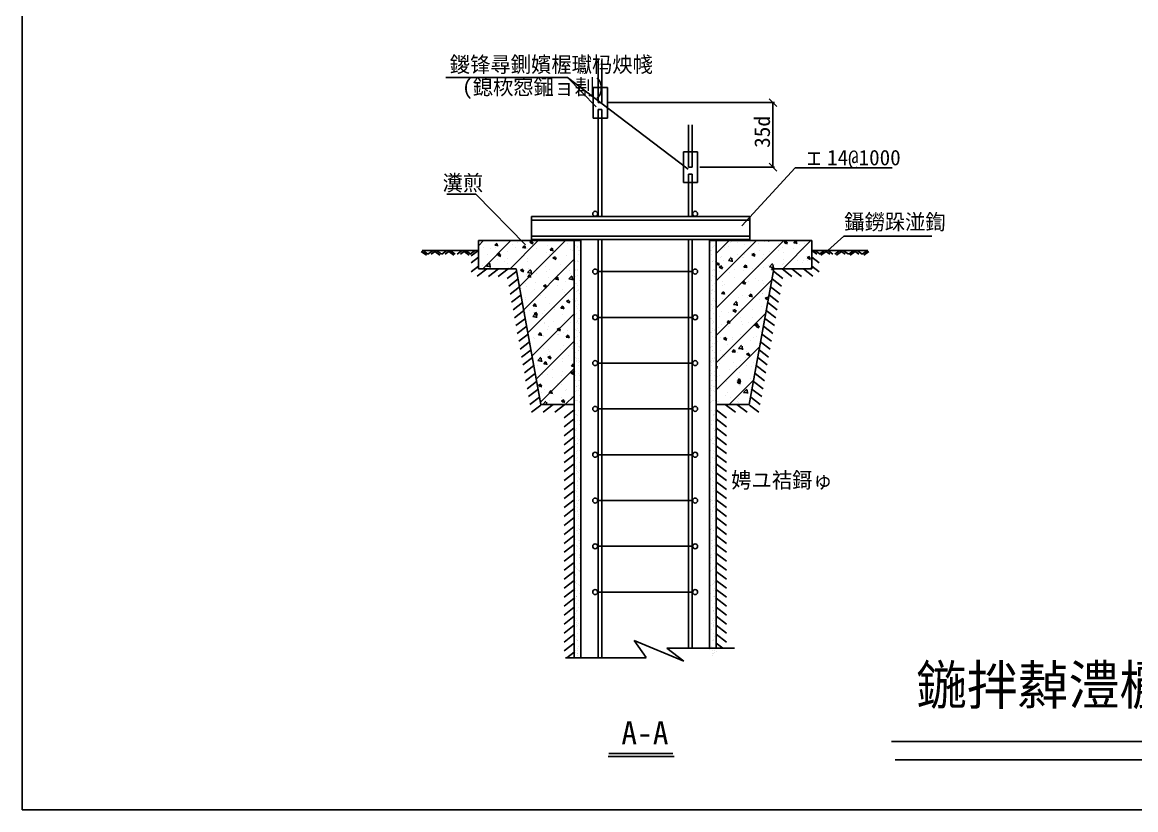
# Model space of a CAD drawing. Header units: metres. Extents: x 0 to 285, y 0 to 202.
# Drawn here: x 0 to 142.6, y 0 to 100.8 of the extents above; entities that cross this region are included whole.
import ezdxf

# ---------------------------------------------------------------- set-up
doc = ezdxf.new("R2010")
doc.units = ezdxf.units.M
for name, color, linetype in [(' ', 7, 'Continuous'), ('38536', 7, 'Continuous'), ('387', 7, 'Continuous')]:
    doc.layers.add(name, color=color, linetype=linetype)

msp = doc.modelspace()

# ---------------------------------------------------------------- linework, layer by layer
at = {"layer": ' '}
for p, q in [((73.72, 90.52), (73.72, 95.94)), ((74.22, 90.52), (74.22, 95.94)), ((73.08, 92.47), (74.91, 92.47)), ((73.08, 88.53), (73.08, 92.47)), ((74.91, 92.47), (74.91, 88.53)), ((73.72, 90.52), (74.22, 90.52)), ((74.91, 88.53), (73.08, 88.53)), ((73.72, 89.62), (74.22, 89.62)), ((73.72, 89.62), (73.72, 75.93)), ((74.22, 89.62), (74.22, 75.93)), ((74.22, 89.62), (74.22, 89.62)), ((85.28, 82.25), (85.28, 87.67)), ((85.77, 82.25), (85.77, 87.67)), ((84.64, 84.21), (86.47, 84.21)), ((84.64, 80.27), (84.64, 84.21)), ((86.47, 84.21), (86.47, 80.27)), ((85.28, 82.25), (85.77, 82.25)), ((85.28, 81.36), (85.28, 75.93)), ((85.28, 81.36), (85.77, 81.36)), ((85.77, 81.36), (85.77, 75.93)), ((86.47, 80.27), (84.64, 80.27)), ((65.18, 75.93), (93.14, 75.93)), ((65.18, 75.47), (65.18, 75.93)), ((93.14, 75.93), (93.14, 75.47)), ((65.18, 75.47), (65.18, 73.44)), ((93.14, 75.47), (65.18, 75.47)), ((93.14, 75.47), (93.14, 73.44)), ((58.41, 72.85), (70.66, 72.85)), ((58.41, 69.24), (58.41, 72.85)), ((65.18, 73.44), (93.14, 73.44)), ((65.18, 72.98), (65.18, 73.44)), ((93.14, 72.98), (65.18, 72.98)), ((70.66, 72.85), (70.66, 19.44)), ((70.66, 72.85), (71.53, 72.85)), ((70.81, 72.83), (70.81, 72.83)), ((71.53, 72.85), (71.53, 19.44)), ((73.72, 72.98), (73.72, 19.44)), ((74.22, 72.98), (74.22, 19.44)), ((85.28, 72.98), (85.28, 20.67)), ((85.77, 72.98), (85.77, 20.67)), ((87.98, 72.85), (87.98, 20.67)), ((88.85, 72.85), (87.98, 72.85)), ((88.7, 72.83), (88.7, 72.83)), ((101.07, 72.85), (88.85, 72.85)), ((88.85, 72.85), (88.85, 51.87)), ((93.14, 73.44), (93.14, 72.98)), ((101.07, 69.24), (101.07, 72.85)), ((101.07, 72.85), (101.07, 72.85)), ((51.09, 71.46), (51.75, 70.99)), ((51.21, 71.59), (58.41, 71.59)), ((51.28, 71.59), (51.94, 71.13)), ((52.6, 71.59), (51.94, 71.13)), ((53.02, 71.59), (52.37, 71.13)), ((52.83, 71.46), (53.48, 70.99)), ((53.02, 71.59), (53.67, 71.13)), ((54.37, 71.59), (53.71, 71.13)), ((54.79, 71.59), (54.14, 71.13)), ((54.6, 71.46), (55.25, 70.99)), ((54.79, 71.59), (55.44, 71.13)), ((56.33, 71.59), (55.68, 71.13)), ((56.76, 71.59), (56.1, 71.13)), ((56.57, 71.46), (57.22, 70.99)), ((56.76, 71.59), (57.41, 71.13)), ((57.99, 71.59), (57.34, 71.13)), ((58.41, 71.59), (57.47, 70.92)), ((70.73, 72.06), (70.73, 72.06)), ((70.84, 72.25), (70.84, 72.25)), ((71.05, 72.11), (71.05, 72.11)), ((71.08, 72.01), (71.08, 72.01)), ((71.26, 71.61), (71.26, 71.61)), ((71.37, 72.55), (71.37, 72.55)), ((71.4, 71.6), (71.4, 71.6)), ((71.52, 71.65), (71.52, 71.65)), ((87.99, 71.65), (87.99, 71.65)), ((88.11, 71.6), (88.11, 71.6)), ((88.14, 72.55), (88.14, 72.55)), ((88.24, 71.61), (88.24, 71.61)), ((88.42, 72.01), (88.42, 72.01)), ((88.45, 72.11), (88.45, 72.11)), ((88.66, 72.25), (88.66, 72.25)), ((88.78, 72.06), (88.78, 72.06)), ((88.85, 71.59), (88.85, 20.67)), ((101.07, 71.59), (101.72, 71.13)), ((108.28, 71.59), (101.07, 71.59)), ((101.49, 71.59), (102.15, 71.13)), ((102.73, 71.59), (102.07, 71.13)), ((102.92, 71.46), (102.26, 70.99)), ((102.73, 71.59), (103.38, 71.13)), ((103.15, 71.59), (103.8, 71.13)), ((104.69, 71.59), (104.04, 71.13)), ((104.88, 71.46), (104.23, 70.99)), ((104.69, 71.59), (105.34, 71.13)), ((105.12, 71.59), (105.77, 71.13)), ((106.46, 71.59), (105.81, 71.13)), ((106.65, 71.46), (106, 70.99)), ((106.46, 71.59), (107.12, 71.13)), ((106.89, 71.59), (107.54, 71.13)), ((108.2, 71.59), (107.55, 71.13)), ((108.39, 71.46), (107.74, 70.99)), ((58.41, 70.72), (57.47, 69.99)), ((70.66, 70.4), (70.66, 70.4)), ((70.76, 71.11), (70.76, 71.11)), ((70.79, 70.16), (70.79, 70.16)), ((71.05, 70.3), (71.05, 70.3)), ((71.1, 70.2), (71.1, 70.2)), ((71.19, 70.12), (71.19, 70.12)), ((71.24, 71.01), (71.24, 71.01)), ((71.43, 70.64), (71.43, 70.64)), ((71.45, 70.88), (71.45, 70.88)), ((88.06, 70.88), (88.06, 70.88)), ((88.08, 70.64), (88.08, 70.64)), ((88.26, 71.01), (88.26, 71.01)), ((88.31, 70.12), (88.31, 70.12)), ((88.41, 70.2), (88.41, 70.2)), ((88.46, 70.3), (88.46, 70.3)), ((88.71, 70.16), (88.71, 70.16)), ((88.74, 71.11), (88.74, 71.11)), ((88.84, 70.4), (88.84, 70.4)), ((101.07, 70.72), (102.01, 69.99)), ((58.41, 69.57), (57.47, 68.85)), ((59.47, 69.23), (58.26, 68.3)), ((63.25, 69.24), (58.41, 69.24)), ((60.97, 69.24), (59.7, 68.27)), ((62.2, 69.24), (60.93, 68.27)), ((63.31, 68.95), (62.1, 68.01)), ((66.41, 51.87), (63.25, 69.24)), ((70.72, 68.75), (70.72, 68.75)), ((70.82, 69.2), (70.82, 69.2)), ((70.84, 69), (70.84, 69)), ((71.06, 69.16), (71.06, 69.16)), ((71.1, 69.03), (71.1, 69.03)), ((71.46, 69.69), (71.46, 69.69)), ((71.49, 68.74), (71.49, 68.74)), ((71.5, 69.08), (71.5, 69.08)), ((85.77, 68.89), (73.72, 68.89)), ((88, 69.08), (88, 69.08)), ((88.01, 68.74), (88.01, 68.74)), ((88.05, 69.69), (88.05, 69.69)), ((88.4, 69.03), (88.4, 69.03)), ((88.44, 69.16), (88.44, 69.16)), ((88.66, 69), (88.66, 69)), ((88.68, 69.2), (88.68, 69.2)), ((88.79, 68.75), (88.79, 68.75)), ((93.07, 51.87), (96.23, 69.24)), ((96.18, 68.95), (97.39, 68.01)), ((96.23, 69.24), (101.07, 69.24)), ((97.29, 69.24), (98.55, 68.27)), ((98.51, 69.24), (99.78, 68.27)), ((100.01, 69.23), (101.22, 68.3)), ((101.07, 69.57), (102.01, 68.85)), ((63.49, 67.94), (62.28, 67.01)), ((70.71, 68.4), (70.71, 68.4)), ((70.86, 68.25), (70.86, 68.25)), ((70.89, 67.3), (70.89, 67.3)), ((70.9, 67.3), (70.9, 67.3)), ((71.11, 67.16), (71.11, 67.16)), ((71.15, 68.36), (71.15, 68.36)), ((71.3, 67.78), (71.3, 67.78)), ((71.46, 67.92), (71.46, 67.92)), ((71.52, 67.79), (71.52, 67.79)), ((87.98, 67.79), (87.98, 67.79)), ((88.05, 67.92), (88.05, 67.92)), ((88.21, 67.78), (88.21, 67.78)), ((88.36, 68.36), (88.36, 68.36)), ((88.4, 67.16), (88.4, 67.16)), ((88.61, 67.3), (88.61, 67.3)), ((88.62, 67.3), (88.62, 67.3)), ((88.65, 68.25), (88.65, 68.25)), ((88.8, 68.4), (88.8, 68.4)), ((96, 67.94), (97.2, 67.01)), ((63.67, 66.93), (62.46, 66)), ((63.86, 65.92), (62.65, 64.99)), ((70.68, 67), (70.68, 67)), ((70.68, 66.42), (70.68, 66.42)), ((70.92, 66.35), (70.92, 66.35)), ((71.08, 66.47), (71.08, 66.47)), ((71.17, 66.55), (71.17, 66.55)), ((71.26, 66.47), (71.26, 66.47)), ((71.3, 66.06), (71.3, 66.06)), ((71.51, 65.93), (71.51, 65.93)), ((88, 65.93), (88, 65.93)), ((88.21, 66.06), (88.21, 66.06)), ((88.25, 66.47), (88.25, 66.47)), ((88.34, 66.55), (88.34, 66.55)), ((88.42, 66.47), (88.42, 66.47)), ((88.59, 66.35), (88.59, 66.35)), ((88.82, 66.42), (88.82, 66.42)), ((88.83, 67), (88.83, 67)), ((95.63, 65.92), (96.84, 64.99)), ((95.81, 66.93), (97.02, 66)), ((64.04, 64.92), (62.83, 63.99)), ((70.7, 65.19), (70.7, 65.19)), ((70.72, 65.44), (70.72, 65.44)), ((70.79, 65.1), (70.79, 65.1)), ((70.88, 65.17), (70.88, 65.17)), ((70.95, 65.4), (70.95, 65.4)), ((70.98, 64.44), (70.98, 64.44)), ((71.12, 64.21), (71.12, 64.21)), ((71.14, 65.2), (71.14, 65.2)), ((71.22, 64.71), (71.22, 64.71)), ((88.29, 64.71), (88.29, 64.71)), ((88.37, 65.2), (88.37, 65.2)), ((88.39, 64.21), (88.39, 64.21)), ((88.53, 64.44), (88.53, 64.44)), ((88.56, 65.4), (88.56, 65.4)), ((88.63, 65.17), (88.63, 65.17)), ((88.72, 65.1), (88.72, 65.1)), ((88.79, 65.44), (88.79, 65.44)), ((88.81, 65.19), (88.81, 65.19)), ((95.45, 64.92), (96.65, 63.99)), ((64.22, 63.91), (63.01, 62.98)), ((64.41, 62.9), (63.2, 61.97)), ((70.67, 63.86), (70.67, 63.86)), ((70.74, 63.35), (70.74, 63.35)), ((70.77, 63.45), (70.77, 63.45)), ((71.01, 63.49), (71.01, 63.49)), ((71.24, 62.9), (71.24, 62.9)), ((71.33, 62.82), (71.33, 62.82)), ((71.34, 63.95), (71.34, 63.95)), ((71.52, 62.97), (71.52, 62.97)), ((85.77, 63.03), (73.72, 63.03)), ((87.99, 62.97), (87.99, 62.97)), ((88.17, 63.95), (88.17, 63.95)), ((88.18, 62.82), (88.18, 62.82)), ((88.27, 62.9), (88.27, 62.9)), ((88.5, 63.49), (88.5, 63.49)), ((88.74, 63.45), (88.74, 63.45)), ((88.76, 63.35), (88.76, 63.35)), ((88.84, 63.86), (88.84, 63.86)), ((95.08, 62.9), (96.29, 61.97)), ((95.26, 63.91), (96.47, 62.98)), ((64.59, 61.89), (63.38, 60.96)), ((70.72, 62.59), (70.72, 62.59)), ((70.76, 61.54), (70.76, 61.54)), ((70.86, 61.45), (70.86, 61.45)), ((70.92, 61.33), (70.92, 61.33)), ((70.96, 62.34), (70.96, 62.34)), ((71.04, 62.54), (71.04, 62.54)), ((71.07, 61.59), (71.07, 61.59)), ((71.12, 62.64), (71.12, 62.64)), ((71.17, 62.21), (71.17, 62.21)), ((71.18, 61.37), (71.18, 61.37)), ((88.33, 61.37), (88.33, 61.37)), ((88.34, 62.21), (88.34, 62.21)), ((88.39, 62.64), (88.39, 62.64)), ((88.43, 61.59), (88.43, 61.59)), ((88.46, 62.54), (88.46, 62.54)), ((88.55, 62.34), (88.55, 62.34)), ((88.59, 61.33), (88.59, 61.33)), ((88.65, 61.45), (88.65, 61.45)), ((88.74, 61.54), (88.74, 61.54)), ((88.79, 62.59), (88.79, 62.59)), ((94.9, 61.89), (96.1, 60.96)), ((64.77, 60.89), (63.56, 59.96)), ((64.96, 59.88), (63.75, 58.95)), ((70.7, 60.03), (70.7, 60.03)), ((70.78, 60.49), (70.78, 60.49)), ((71.1, 60.64), (71.1, 60.64)), ((71.28, 61.06), (71.28, 61.06)), ((71.36, 61.11), (71.36, 61.11)), ((71.37, 60.11), (71.37, 60.11)), ((88.13, 60.11), (88.13, 60.11)), ((88.15, 61.11), (88.15, 61.11)), ((88.22, 61.06), (88.22, 61.06)), ((88.4, 60.64), (88.4, 60.64)), ((88.73, 60.49), (88.73, 60.49)), ((88.8, 60.03), (88.8, 60.03)), ((94.53, 59.88), (95.74, 58.95)), ((94.71, 60.89), (95.92, 59.96)), ((65.14, 58.87), (63.93, 57.94)), ((70.76, 58.75), (70.76, 58.75)), ((70.81, 59.7), (70.81, 59.7)), ((70.83, 58.5), (70.83, 58.5)), ((71.14, 59.69), (71.14, 59.69)), ((71.16, 58.81), (71.16, 58.81)), ((71.17, 58.73), (71.17, 58.73)), ((71.18, 59.26), (71.18, 59.26)), ((71.3, 59.25), (71.3, 59.25)), ((71.4, 59.16), (71.4, 59.16)), ((88.11, 59.16), (88.11, 59.16)), ((88.2, 59.25), (88.2, 59.25)), ((88.33, 59.26), (88.33, 59.26)), ((88.34, 58.73), (88.34, 58.73)), ((88.35, 58.81), (88.35, 58.81)), ((88.37, 59.69), (88.37, 59.69)), ((88.68, 58.5), (88.68, 58.5)), ((88.69, 59.7), (88.69, 59.7)), ((88.75, 58.75), (88.75, 58.75)), ((94.35, 58.87), (95.55, 57.94)), ((65.32, 57.87), (64.11, 56.93)), ((70.83, 57.89), (70.83, 57.89)), ((70.92, 57.8), (70.92, 57.8)), ((70.95, 57.5), (70.95, 57.5)), ((71.02, 57.39), (71.02, 57.39)), ((71.2, 57.78), (71.2, 57.78)), ((71.21, 57.54), (71.21, 57.54)), ((71.22, 57.26), (71.22, 57.26)), ((71.35, 57.41), (71.35, 57.41)), ((85.77, 57.17), (73.72, 57.17)), ((88.15, 57.41), (88.15, 57.41)), ((88.28, 57.26), (88.28, 57.26)), ((88.29, 57.54), (88.29, 57.54)), ((88.31, 57.78), (88.31, 57.78)), ((88.49, 57.39), (88.49, 57.39)), ((88.55, 57.5), (88.55, 57.5)), ((88.58, 57.8), (88.58, 57.8)), ((88.68, 57.89), (88.68, 57.89)), ((94.16, 57.87), (95.37, 56.93)), ((65.51, 56.86), (64.3, 55.93)), ((65.66, 55.83), (64.45, 54.9)), ((70.74, 56.19), (70.74, 56.19)), ((70.88, 56.05), (70.88, 56.05)), ((71.23, 56.83), (71.23, 56.83)), ((71.26, 55.88), (71.26, 55.88)), ((71.37, 55.6), (71.37, 55.6)), ((71.41, 56.28), (71.41, 56.28)), ((71.42, 56.16), (71.42, 56.16)), ((88.09, 56.16), (88.09, 56.16)), ((88.1, 56.28), (88.1, 56.28)), ((88.14, 55.6), (88.14, 55.6)), ((88.25, 55.88), (88.25, 55.88)), ((88.28, 56.83), (88.28, 56.83)), ((88.63, 56.05), (88.63, 56.05)), ((88.77, 56.19), (88.77, 56.19)), ((93.82, 55.83), (95.03, 54.9)), ((93.98, 56.86), (95.19, 55.93)), ((65.84, 54.82), (64.63, 53.89)), ((70.79, 54.92), (70.79, 54.92)), ((70.84, 55.54), (70.84, 55.54)), ((70.9, 54.24), (70.9, 54.24)), ((71.19, 54.97), (71.19, 54.97)), ((71.23, 54.31), (71.23, 54.31)), ((71.29, 54.93), (71.29, 54.93)), ((71.46, 55.51), (71.46, 55.51)), ((88.04, 55.51), (88.04, 55.51)), ((88.22, 54.93), (88.22, 54.93)), ((88.27, 54.31), (88.27, 54.31)), ((88.31, 54.97), (88.31, 54.97)), ((88.61, 54.24), (88.61, 54.24)), ((88.67, 55.54), (88.67, 55.54)), ((88.71, 54.92), (88.71, 54.92)), ((93.64, 54.82), (94.85, 53.89)), ((66.03, 53.81), (64.82, 52.88)), ((66.21, 52.81), (65, 51.88)), ((70.67, 53.68), (70.67, 53.68)), ((70.88, 53.55), (70.88, 53.55)), ((70.99, 54.15), (70.99, 54.15)), ((70.99, 53.67), (70.99, 53.67)), ((71.25, 53.7), (71.25, 53.7)), ((71.32, 53.97), (71.32, 53.97)), ((71.35, 53.02), (71.35, 53.02)), ((71.42, 53.76), (71.42, 53.76)), ((88.09, 53.76), (88.09, 53.76)), ((88.15, 53.02), (88.15, 53.02)), ((88.18, 53.97), (88.18, 53.97)), ((88.26, 53.7), (88.26, 53.7)), ((88.52, 54.15), (88.52, 54.15)), ((88.52, 53.67), (88.52, 53.67)), ((88.62, 53.55), (88.62, 53.55)), ((88.83, 53.68), (88.83, 53.68)), ((93.27, 52.81), (94.48, 51.88)), ((93.46, 53.81), (94.67, 52.88)), ((66.39, 51.8), (65.18, 50.87)), ((66.39, 51.8), (65.18, 50.87)), ((70.63, 51.87), (66.41, 51.87)), ((67.98, 51.87), (66.68, 50.87)), ((69.47, 51.87), (68.17, 50.87)), ((70.69, 52.51), (70.69, 52.51)), ((70.72, 51.56), (70.72, 51.56)), ((70.78, 52.36), (70.78, 52.36)), ((70.95, 52.4), (70.95, 52.4)), ((71.07, 52.44), (71.07, 52.44)), ((71.28, 52.31), (71.28, 52.31)), ((71.38, 52.07), (71.38, 52.07)), ((71.44, 51.95), (71.44, 51.95)), ((71.45, 52.45), (71.45, 52.45)), ((71.53, 51.86), (71.53, 51.86)), ((87.98, 51.86), (87.98, 51.86)), ((88.06, 52.45), (88.06, 52.45)), ((88.07, 51.95), (88.07, 51.95)), ((88.12, 52.07), (88.12, 52.07)), ((88.22, 52.31), (88.22, 52.31)), ((88.43, 52.44), (88.43, 52.44)), ((88.56, 52.4), (88.56, 52.4)), ((88.73, 52.36), (88.73, 52.36)), ((88.79, 51.56), (88.79, 51.56)), ((88.82, 52.51), (88.82, 52.51)), ((88.85, 51.87), (93.07, 51.87)), ((90.01, 51.87), (91.32, 50.87)), ((91.5, 51.87), (92.81, 50.87)), ((93.09, 51.8), (94.3, 50.87)), ((93.09, 51.8), (94.3, 50.87)), ((70.66, 51.18), (69.36, 50.18)), ((70.66, 50.03), (69.36, 49.03)), ((70.75, 50.61), (70.75, 50.61)), ((70.83, 51.09), (70.83, 51.09)), ((70.89, 50.59), (70.89, 50.59)), ((70.97, 50.59), (70.97, 50.59)), ((71.06, 50.5), (71.06, 50.5)), ((71.23, 51.14), (71.23, 51.14)), ((71.42, 51.12), (71.42, 51.12)), ((71.45, 50.17), (71.45, 50.17)), ((71.47, 51.21), (71.47, 51.21)), ((71.49, 50.11), (71.49, 50.11)), ((85.77, 51.31), (73.72, 51.31)), ((88.02, 50.11), (88.02, 50.11)), ((88.03, 51.21), (88.03, 51.21)), ((88.06, 50.17), (88.06, 50.17)), ((88.09, 51.12), (88.09, 51.12)), ((88.28, 51.14), (88.28, 51.14)), ((88.45, 50.5), (88.45, 50.5)), ((88.54, 50.59), (88.54, 50.59)), ((88.61, 50.59), (88.61, 50.59)), ((88.68, 51.09), (88.68, 51.09)), ((88.76, 50.61), (88.76, 50.61)), ((88.85, 51.18), (90.15, 50.18)), ((88.85, 50.03), (90.15, 49.03)), ((70.66, 48.88), (69.36, 47.88)), ((70.73, 48.73), (70.73, 48.73)), ((70.78, 49.66), (70.78, 49.66)), ((70.81, 48.7), (70.81, 48.7)), ((70.81, 48.53), (70.81, 48.53)), ((70.94, 48.6), (70.94, 48.6)), ((71.01, 48.75), (71.01, 48.75)), ((71.03, 49.84), (71.03, 49.84)), ((71.29, 49.87), (71.29, 49.87)), ((71.29, 49.35), (71.29, 49.35)), ((71.48, 49.22), (71.48, 49.22)), ((71.48, 48.62), (71.48, 48.62)), ((88.02, 48.62), (88.02, 48.62)), ((88.03, 49.22), (88.03, 49.22)), ((88.21, 49.35), (88.21, 49.35)), ((88.22, 49.87), (88.22, 49.87)), ((88.48, 49.84), (88.48, 49.84)), ((88.49, 48.75), (88.49, 48.75)), ((88.57, 48.6), (88.57, 48.6)), ((88.69, 48.53), (88.69, 48.53)), ((88.7, 48.7), (88.7, 48.7)), ((88.73, 49.66), (88.73, 49.66)), ((88.77, 48.73), (88.77, 48.73)), ((88.85, 48.88), (90.15, 47.88)), ((70.66, 47.73), (69.36, 46.73)), ((70.84, 47.75), (70.84, 47.75)), ((70.87, 47.26), (70.87, 47.26)), ((71.13, 47.49), (71.13, 47.49)), ((71.27, 47.31), (71.27, 47.31)), ((71.34, 47.36), (71.34, 47.36)), ((71.51, 48.3), (71.51, 48.3)), ((71.51, 48.26), (71.51, 48.26)), ((88, 48.3), (88, 48.3)), ((88, 48.26), (88, 48.26)), ((88.17, 47.36), (88.17, 47.36)), ((88.24, 47.31), (88.24, 47.31)), ((88.38, 47.49), (88.38, 47.49)), ((88.64, 47.26), (88.64, 47.26)), ((88.66, 47.75), (88.66, 47.75)), ((88.85, 47.73), (90.15, 46.73)), ((70.66, 46.58), (69.36, 45.58)), ((70.87, 46.8), (70.87, 46.8)), ((70.9, 45.85), (70.9, 45.85)), ((70.95, 45.64), (70.95, 45.64)), ((71.03, 46.94), (71.03, 46.94)), ((71.06, 46), (71.06, 46)), ((71.13, 46.85), (71.13, 46.85)), ((71.32, 46.04), (71.32, 46.04)), ((71.53, 46.25), (71.53, 46.25)), ((87.98, 46.25), (87.98, 46.25)), ((88.18, 46.04), (88.18, 46.04)), ((88.38, 46.85), (88.38, 46.85)), ((88.44, 46), (88.44, 46)), ((88.47, 46.94), (88.47, 46.94)), ((88.56, 45.64), (88.56, 45.64)), ((88.6, 45.85), (88.6, 45.85)), ((88.63, 46.8), (88.63, 46.8)), ((88.85, 46.58), (90.15, 45.58)), ((70.66, 45.43), (69.36, 44.44)), ((70.66, 44.29), (69.36, 43.29)), ((70.85, 44.7), (70.85, 44.7)), ((70.94, 44.9), (70.94, 44.9)), ((71.08, 45.1), (71.08, 45.1)), ((71.35, 44.4), (71.35, 44.4)), ((71.52, 44.79), (71.52, 44.79)), ((85.77, 45.44), (73.72, 45.44)), ((87.99, 44.79), (87.99, 44.79)), ((88.16, 44.4), (88.16, 44.4)), ((88.42, 45.1), (88.42, 45.1)), ((88.57, 44.9), (88.57, 44.9)), ((88.66, 44.7), (88.66, 44.7)), ((88.85, 45.43), (90.15, 44.44)), ((88.85, 44.29), (90.15, 43.29)), ((70.66, 43.14), (69.36, 42.14)), ((70.79, 43.78), (70.79, 43.78)), ((70.9, 43.43), (70.9, 43.43)), ((70.97, 43.94), (70.97, 43.94)), ((71, 43.64), (71, 43.64)), ((71, 42.99), (71, 42.99)), ((71.1, 43.28), (71.1, 43.28)), ((71.19, 43.2), (71.19, 43.2)), ((71.3, 43.48), (71.3, 43.48)), ((88.2, 43.48), (88.2, 43.48)), ((88.31, 43.2), (88.31, 43.2)), ((88.41, 43.28), (88.41, 43.28)), ((88.51, 43.64), (88.51, 43.64)), ((88.51, 42.99), (88.51, 42.99)), ((88.54, 43.94), (88.54, 43.94)), ((88.6, 43.43), (88.6, 43.43)), ((88.72, 43.78), (88.72, 43.78)), ((88.85, 43.14), (90.15, 42.14)), ((70.66, 41.99), (69.36, 40.99)), ((70.72, 41.84), (70.72, 41.84)), ((71.03, 42.04), (71.03, 42.04)), ((71.1, 42.17), (71.1, 42.17)), ((71.15, 41.45), (71.15, 41.45)), ((71.19, 42.54), (71.19, 42.54)), ((71.36, 42.21), (71.36, 42.21)), ((71.4, 42.41), (71.4, 42.41)), ((88.11, 42.41), (88.11, 42.41)), ((88.15, 42.21), (88.15, 42.21)), ((88.32, 42.54), (88.32, 42.54)), ((88.36, 41.45), (88.36, 41.45)), ((88.41, 42.17), (88.41, 42.17)), ((88.48, 42.04), (88.48, 42.04)), ((88.79, 41.84), (88.79, 41.84)), ((88.85, 41.99), (90.15, 40.99)), ((70.66, 40.84), (69.36, 39.84)), ((70.68, 40.08), (70.68, 40.08)), ((70.89, 40.86), (70.89, 40.86)), ((71.01, 40.69), (71.01, 40.69)), ((71.06, 41.09), (71.06, 41.09)), ((71.09, 40.14), (71.09, 40.14)), ((88.42, 40.14), (88.42, 40.14)), ((88.45, 41.09), (88.45, 41.09)), ((88.5, 40.69), (88.5, 40.69)), ((88.62, 40.86), (88.62, 40.86)), ((88.83, 40.08), (88.83, 40.08)), ((88.85, 40.84), (90.15, 39.84)), ((70.66, 39.69), (69.36, 38.69)), ((70.66, 38.54), (69.36, 37.54)), ((70.68, 39.56), (70.68, 39.56)), ((70.85, 38.83), (70.85, 38.83)), ((70.94, 39.59), (70.94, 39.59)), ((71.06, 38.69), (71.06, 38.69)), ((71.12, 39.19), (71.12, 39.19)), ((71.17, 39.63), (71.17, 39.63)), ((71.26, 39.55), (71.26, 39.55)), ((71.34, 39.65), (71.34, 39.65)), ((71.41, 39.45), (71.41, 39.45)), ((85.77, 39.58), (73.72, 39.58)), ((88.1, 39.45), (88.1, 39.45)), ((88.17, 39.65), (88.17, 39.65)), ((88.25, 39.55), (88.25, 39.55)), ((88.34, 39.63), (88.34, 39.63)), ((88.38, 39.19), (88.38, 39.19)), ((88.45, 38.69), (88.45, 38.69)), ((88.57, 39.59), (88.57, 39.59)), ((88.66, 38.83), (88.66, 38.83)), ((88.82, 39.56), (88.82, 39.56)), ((88.85, 39.69), (90.15, 38.69)), ((88.85, 38.54), (90.15, 37.54)), ((70.66, 37.4), (69.36, 36.4)), ((70.7, 38.27), (70.7, 38.27)), ((70.79, 38.19), (70.79, 38.19)), ((71.14, 38.34), (71.14, 38.34)), ((71.15, 38.23), (71.15, 38.23)), ((71.18, 37.28), (71.18, 37.28)), ((71.22, 37.8), (71.22, 37.8)), ((71.25, 37.59), (71.25, 37.59)), ((71.4, 38.37), (71.4, 38.37)), ((71.45, 37.46), (71.45, 37.46)), ((88.05, 37.46), (88.05, 37.46)), ((88.11, 38.37), (88.11, 38.37)), ((88.26, 37.59), (88.26, 37.59)), ((88.29, 37.8), (88.29, 37.8)), ((88.32, 37.28), (88.32, 37.28)), ((88.35, 38.23), (88.35, 38.23)), ((88.37, 38.34), (88.37, 38.34)), ((88.72, 38.19), (88.72, 38.19)), ((88.81, 38.27), (88.81, 38.27)), ((88.85, 37.4), (90.15, 36.4)), ((70.66, 36.25), (69.36, 35.25)), ((70.67, 36.98), (70.67, 36.98)), ((70.72, 35.73), (70.72, 35.73)), ((70.74, 36.43), (70.74, 36.43)), ((70.92, 37.03), (70.92, 37.03)), ((70.98, 35.76), (70.98, 35.76)), ((71.07, 35.74), (71.07, 35.74)), ((71.22, 36.33), (71.22, 36.33)), ((71.24, 35.98), (71.24, 35.98)), ((71.33, 35.9), (71.33, 35.9)), ((71.38, 35.81), (71.38, 35.81)), ((88.13, 35.81), (88.13, 35.81)), ((88.18, 35.9), (88.18, 35.9)), ((88.27, 35.98), (88.27, 35.98)), ((88.29, 36.33), (88.29, 36.33)), ((88.44, 35.74), (88.44, 35.74)), ((88.53, 35.76), (88.53, 35.76)), ((88.58, 37.03), (88.58, 37.03)), ((88.76, 36.43), (88.76, 36.43)), ((88.79, 35.73), (88.79, 35.73)), ((88.84, 36.98), (88.84, 36.98)), ((88.85, 36.25), (90.15, 35.25)), ((70.66, 35.1), (69.36, 34.1)), ((70.71, 34.98), (70.71, 34.98)), ((70.76, 34.62), (70.76, 34.62)), ((70.86, 34.54), (70.86, 34.54)), ((71.17, 34.51), (71.17, 34.51)), ((71.25, 35.38), (71.25, 35.38)), ((71.28, 34.43), (71.28, 34.43)), ((71.43, 34.54), (71.43, 34.54)), ((71.46, 34.5), (71.46, 34.5)), ((88.04, 34.5), (88.04, 34.5)), ((88.07, 34.54), (88.07, 34.54)), ((88.23, 34.43), (88.23, 34.43)), ((88.26, 35.38), (88.26, 35.38)), ((88.33, 34.51), (88.33, 34.51)), ((88.65, 34.54), (88.65, 34.54)), ((88.74, 34.62), (88.74, 34.62)), ((88.79, 34.98), (88.79, 34.98)), ((88.85, 35.1), (90.15, 34.1)), ((70.66, 33.95), (69.36, 32.95)), ((70.66, 32.8), (69.36, 31.8)), ((70.68, 33.97), (70.68, 33.97)), ((70.71, 33.02), (70.71, 33.02)), ((70.9, 33.88), (70.9, 33.88)), ((70.96, 33.2), (70.96, 33.2)), ((71.11, 33.74), (71.11, 33.74)), ((71.28, 34.14), (71.28, 34.14)), ((71.31, 33.47), (71.31, 33.47)), ((85.77, 33.72), (73.72, 33.72)), ((88.2, 33.47), (88.2, 33.47)), ((88.22, 34.14), (88.22, 34.14)), ((88.39, 33.74), (88.39, 33.74)), ((88.55, 33.2), (88.55, 33.2)), ((88.6, 33.88), (88.6, 33.88)), ((88.79, 33.02), (88.79, 33.02)), ((88.82, 33.97), (88.82, 33.97)), ((88.85, 33.95), (90.15, 32.95)), ((88.85, 32.8), (90.15, 31.8)), ((70.66, 31.65), (69.36, 30.65)), ((70.72, 32.03), (70.72, 32.03)), ((70.74, 32.07), (70.74, 32.07)), ((70.76, 31.89), (70.76, 31.89)), ((70.81, 32.78), (70.81, 32.78)), ((71.01, 31.93), (71.01, 31.93)), ((71.3, 32.64), (71.3, 32.64)), ((71.3, 32.33), (71.3, 32.33)), ((71.34, 32.52), (71.34, 32.52)), ((71.37, 31.57), (71.37, 31.57)), ((71.4, 32.25), (71.4, 32.25)), ((71.41, 31.98), (71.41, 31.98)), ((71.51, 32.51), (71.51, 32.51)), ((87.99, 32.51), (87.99, 32.51)), ((88.09, 31.98), (88.09, 31.98)), ((88.11, 32.25), (88.11, 32.25)), ((88.14, 31.57), (88.14, 31.57)), ((88.17, 32.52), (88.17, 32.52)), ((88.2, 32.64), (88.2, 32.64)), ((88.2, 32.33), (88.2, 32.33)), ((88.49, 31.93), (88.49, 31.93)), ((88.69, 32.78), (88.69, 32.78)), ((88.75, 31.89), (88.75, 31.89)), ((88.76, 32.07), (88.76, 32.07)), ((88.78, 32.03), (88.78, 32.03)), ((88.85, 31.65), (90.15, 30.65)), ((70.66, 30.5), (69.36, 29.51)), ((70.77, 30.03), (70.77, 30.03)), ((70.78, 31.11), (70.78, 31.11)), ((70.81, 30.16), (70.81, 30.16)), ((70.83, 30.97), (70.83, 30.97)), ((70.92, 30.89), (70.92, 30.89)), ((71.12, 30.79), (71.12, 30.79)), ((71.21, 30.68), (71.21, 30.68)), ((71.35, 30.49), (71.35, 30.49)), ((71.4, 30.62), (71.4, 30.62)), ((71.47, 30.71), (71.47, 30.71)), ((88.04, 30.71), (88.04, 30.71)), ((88.1, 30.62), (88.1, 30.62)), ((88.15, 30.49), (88.15, 30.49)), ((88.3, 30.68), (88.3, 30.68)), ((88.38, 30.79), (88.38, 30.79)), ((88.58, 30.89), (88.58, 30.89)), ((88.68, 30.97), (88.68, 30.97)), ((88.7, 30.16), (88.7, 30.16)), ((88.73, 31.11), (88.73, 31.11)), ((88.73, 30.03), (88.73, 30.03)), ((88.85, 30.5), (90.15, 29.51)), ((70.66, 29.36), (69.36, 28.36)), ((70.84, 29.21), (70.84, 29.21)), ((70.88, 29.13), (70.88, 29.13)), ((70.96, 28.92), (70.96, 28.92)), ((71, 29.37), (71, 29.37)), ((71.17, 28.79), (71.17, 28.79)), ((71.37, 28.68), (71.37, 28.68)), ((71.43, 29.67), (71.43, 29.67)), ((71.46, 28.72), (71.46, 28.72)), ((71.46, 28.6), (71.46, 28.6)), ((71.52, 29.55), (71.52, 29.55)), ((87.98, 29.55), (87.98, 29.55)), ((88.04, 28.72), (88.04, 28.72)), ((88.04, 28.6), (88.04, 28.6)), ((88.07, 29.67), (88.07, 29.67)), ((88.14, 28.68), (88.14, 28.68)), ((88.34, 28.79), (88.34, 28.79)), ((88.51, 29.37), (88.51, 29.37)), ((88.54, 28.92), (88.54, 28.92)), ((88.63, 29.13), (88.63, 29.13)), ((88.67, 29.21), (88.67, 29.21)), ((88.85, 29.36), (90.15, 28.36)), ((70.66, 28.21), (69.36, 27.21)), ((70.79, 28.06), (70.79, 28.06)), ((70.87, 28.26), (70.87, 28.26)), ((70.9, 27.32), (70.9, 27.32)), ((70.9, 27.31), (70.9, 27.31)), ((70.99, 27.24), (70.99, 27.24)), ((71.05, 28.1), (71.05, 28.1)), ((71.36, 27.69), (71.36, 27.69)), ((71.45, 28.15), (71.45, 28.15)), ((71.5, 27.76), (71.5, 27.76)), ((85.77, 27.86), (73.72, 27.86)), ((88.01, 27.76), (88.01, 27.76)), ((88.06, 28.15), (88.06, 28.15)), ((88.15, 27.69), (88.15, 27.69)), ((88.46, 28.1), (88.46, 28.1)), ((88.52, 27.24), (88.52, 27.24)), ((88.61, 27.32), (88.61, 27.32)), ((88.61, 27.31), (88.61, 27.31)), ((88.64, 28.26), (88.64, 28.26)), ((88.71, 28.06), (88.71, 28.06)), ((88.85, 28.21), (90.15, 27.21)), ((70.66, 27.06), (69.36, 26.06)), ((70.66, 25.91), (69.36, 24.91)), ((70.78, 27.07), (70.78, 27.07)), ((70.93, 26.35), (70.93, 26.35)), ((71.18, 25.84), (71.18, 25.84)), ((71.25, 26.84), (71.25, 26.84)), ((71.42, 26.84), (71.42, 26.84)), ((71.51, 26.88), (71.51, 26.88)), ((71.53, 26.81), (71.53, 26.81)), ((87.98, 26.81), (87.98, 26.81)), ((88, 26.88), (88, 26.88)), ((88.09, 26.84), (88.09, 26.84)), ((88.26, 26.84), (88.26, 26.84)), ((88.33, 25.84), (88.33, 25.84)), ((88.58, 26.35), (88.58, 26.35)), ((88.73, 27.07), (88.73, 27.07)), ((88.85, 27.06), (90.15, 26.06)), ((88.85, 25.91), (90.15, 24.91)), ((70.66, 24.76), (69.36, 23.76)), ((70.83, 25.08), (70.83, 25.08)), ((70.95, 25.48), (70.95, 25.48)), ((70.96, 25.4), (70.96, 25.4)), ((70.99, 24.45), (70.99, 24.45)), ((71.03, 25.54), (71.03, 25.54)), ((71.09, 24.26), (71.09, 24.26)), ((71.44, 25.03), (71.44, 25.03)), ((71.49, 24.32), (71.49, 24.32)), ((71.53, 24.95), (71.53, 24.95)), ((87.98, 24.95), (87.98, 24.95)), ((88.02, 24.32), (88.02, 24.32)), ((88.07, 25.03), (88.07, 25.03)), ((88.42, 24.26), (88.42, 24.26)), ((88.47, 25.54), (88.47, 25.54)), ((88.51, 24.45), (88.51, 24.45)), ((88.54, 25.4), (88.54, 25.4)), ((88.56, 25.48), (88.56, 25.48)), ((88.68, 25.08), (88.68, 25.08)), ((88.85, 24.76), (90.15, 23.76)), ((70.66, 23.61), (69.36, 22.61)), ((70.83, 24.23), (70.83, 24.23)), ((70.97, 23.67), (70.97, 23.67)), ((71.02, 23.97), (71.02, 23.97)), ((71.02, 23.5), (71.02, 23.5)), ((71.06, 23.59), (71.06, 23.59)), ((71.23, 23.84), (71.23, 23.84)), ((71.28, 23.01), (71.28, 23.01)), ((71.49, 23.19), (71.49, 23.19)), ((88.02, 23.19), (88.02, 23.19)), ((88.22, 23.01), (88.22, 23.01)), ((88.28, 23.84), (88.28, 23.84)), ((88.45, 23.59), (88.45, 23.59)), ((88.48, 23.5), (88.48, 23.5)), ((88.49, 23.97), (88.49, 23.97)), ((88.54, 23.67), (88.54, 23.67)), ((88.68, 24.23), (88.68, 24.23)), ((88.85, 23.61), (90.15, 22.61)), ((70.66, 22.46), (69.36, 21.47)), ((70.67, 21.65), (70.67, 21.65)), ((70.84, 22.12), (70.84, 22.12)), ((71.01, 21.83), (71.01, 21.83)), ((71.06, 22.55), (71.06, 22.55)), ((71.07, 21.7), (71.07, 21.7)), ((71.09, 21.6), (71.09, 21.6)), ((71.42, 22.74), (71.42, 22.74)), ((88.09, 22.74), (88.09, 22.74)), ((88.42, 21.6), (88.42, 21.6)), ((88.44, 21.7), (88.44, 21.7)), ((88.45, 22.55), (88.45, 22.55)), ((88.49, 21.83), (88.49, 21.83)), ((88.67, 22.12), (88.67, 22.12)), ((88.84, 21.65), (88.84, 21.65)), ((88.85, 22.46), (90.15, 21.47)), ((70.66, 21.32), (69.36, 20.32)), ((70.66, 20.17), (69.71, 19.44)), ((70.68, 20.26), (70.68, 20.26)), ((70.87, 20.4), (70.87, 20.4)), ((70.89, 20.13), (70.89, 20.13)), ((71.03, 20.02), (71.03, 20.02)), ((71.12, 20.64), (71.12, 20.64)), ((71.12, 20.43), (71.12, 20.43)), ((71.24, 20.89), (71.24, 20.89)), ((71.51, 21.38), (71.51, 21.38)), ((71.52, 20.48), (71.52, 20.48)), ((87.98, 20.48), (87.98, 20.48)), ((88, 21.38), (88, 21.38)), ((88.27, 20.89), (88.27, 20.89)), ((88.38, 20.43), (88.38, 20.43)), ((88.39, 20.64), (88.39, 20.64)), ((88.47, 20.02), (88.47, 20.02)), ((88.62, 20.13), (88.62, 20.13)), ((88.64, 20.4), (88.64, 20.4)), ((88.83, 20.26), (88.83, 20.26)), ((88.85, 21.32), (89.69, 20.67)), ((71.13, 19.94), (71.13, 19.94)), ((71.15, 19.69), (71.15, 19.69)), ((88.36, 19.69), (88.36, 19.69)), ((88.38, 19.94), (88.38, 19.94))]:
    msp.add_line(p, q, dxfattribs=at)
for centre in [(73.35, 76.28), (86.15, 76.28), (73.35, 68.89), (86.15, 68.89), (73.35, 63.03), (86.15, 63.03), (73.35, 57.17), (86.15, 57.17), (73.35, 51.31), (86.15, 51.31), (73.35, 45.44), (86.15, 45.44), (73.35, 39.58), (86.15, 39.58), (73.35, 33.72), (86.15, 33.72), (73.35, 27.86), (86.15, 27.86)]:
    msp.add_circle(centre, 0.32, dxfattribs=at)
for p, q in [((0, 201.6), (0, 0)), ((75.04, 90.52), (96.29, 90.52)), ((96.61, 90.02), (95.61, 91.02)), ((96.11, 90.52), (96.11, 82.25)), ((95.61, 82.75), (96.61, 81.75)), ((86.77, 82.25), (96.29, 82.25)), ((58.41, 72.2), (59.07, 72.85)), ((58.95, 69.24), (62.56, 72.85)), ((59.66, 72.78), (59.66, 72.78)), ((62.45, 69.24), (66.05, 72.85)), ((63.67, 66.97), (69.54, 72.85)), ((64.99, 72.65), (65.33, 72.78)), ((65.26, 72.81), (65.26, 72.81)), ((65.65, 72.84), (65.65, 72.84)), ((88.85, 71.19), (90.5, 72.85)), ((88.85, 67.7), (94, 72.85)), ((88.85, 64.21), (97.49, 72.85)), ((88.92, 72.75), (88.92, 72.75)), ((90.74, 72.79), (90.76, 72.85)), ((91.93, 72.76), (91.93, 72.76)), ((95.61, 72.75), (95.59, 72.85)), ((97.38, 69.24), (100.98, 72.85)), ((97.54, 72.66), (97.88, 72.79)), ((98.8, 72.57), (99.04, 72.85)), ((99.15, 72.44), (99.1, 72.75)), ((103.15, 71.59), (105.18, 73.44)), ((105.18, 73.44), (116.47, 73.44)), ((59.03, 71.99), (59.03, 71.99)), ((59.89, 71.86), (59.89, 71.86)), ((60.51, 72.26), (60.75, 72.54)), ((60.51, 72.26), (60.81, 72.23)), ((60.53, 72.02), (60.53, 72.02)), ((60.86, 72.14), (60.81, 72.44)), ((62.15, 72.4), (62.15, 72.4)), ((62.17, 71.5), (62.17, 71.5)), ((62.77, 72.35), (62.77, 72.35)), ((63.16, 71.91), (63.16, 71.91)), ((63.39, 72.56), (63.39, 72.56)), ((64.05, 71.95), (64.29, 72.23)), ((64.05, 71.95), (64.35, 71.92)), ((64.41, 71.83), (64.35, 72.13)), ((64.7, 71.85), (64.7, 71.85)), ((64.99, 72.65), (65.23, 72.48)), ((65.29, 72.39), (65.39, 72.68)), ((65.8, 71.8), (65.8, 71.8)), ((67.2, 72.17), (67.2, 72.17)), ((67.6, 71.64), (67.83, 71.92)), ((67.6, 71.64), (67.89, 71.61)), ((67.95, 71.52), (67.89, 71.82)), ((68.32, 71.43), (68.32, 71.43)), ((68.44, 71.68), (68.44, 71.68)), ((69.76, 72.54), (69.76, 72.54)), ((70.19, 71.68), (70.19, 71.68)), ((70.41, 71.61), (70.41, 71.61)), ((89.87, 71.98), (89.87, 71.98)), ((90.38, 72.12), (90.38, 72.12)), ((90.69, 72.6), (90.69, 72.6)), ((91.56, 72.64), (91.56, 72.64)), ((92.44, 72.35), (92.44, 72.35)), ((93.26, 72.62), (93.26, 72.62)), ((94.2, 72.53), (94.2, 72.53)), ((94.44, 71.53), (94.44, 71.53)), ((94.97, 72.7), (94.97, 72.7)), ((95.62, 71.47), (95.62, 71.47)), ((96.83, 72.42), (96.83, 72.42)), ((96.86, 71.64), (96.86, 71.64)), ((97.32, 72.03), (97.32, 72.03)), ((97.41, 71.37), (97.41, 71.37)), ((97.54, 72.66), (97.78, 72.5)), ((97.84, 72.4), (97.94, 72.7)), ((98.73, 71.88), (98.73, 71.88)), ((98.8, 72.57), (99.1, 72.54)), ((99.47, 72.31), (99.47, 72.31)), ((99.97, 71.74), (99.97, 71.74)), ((100.2, 72.52), (100.2, 72.52)), ((59.42, 69.59), (59.8, 69.99)), ((59.6, 71.13), (59.6, 71.13)), ((59.92, 69.43), (59.86, 69.9)), ((60.84, 71.06), (61.18, 71.19)), ((60.84, 71.06), (61.08, 70.89)), ((60.85, 70.45), (60.85, 70.45)), ((61.14, 70.79), (61.24, 71.09)), ((61.77, 70.13), (61.77, 70.13)), ((62.09, 70.61), (62.09, 70.61)), ((62.11, 69.86), (62.11, 69.86)), ((63.96, 70.86), (63.96, 70.86)), ((64.2, 64.01), (70.66, 70.47)), ((64.64, 70.21), (64.64, 70.21)), ((64.65, 70.62), (64.65, 70.62)), ((67.08, 71.27), (67.08, 71.27)), ((67.14, 70.52), (67.14, 70.52)), ((67.53, 71.12), (67.53, 71.12)), ((67.94, 70.66), (68.28, 70.79)), ((67.94, 70.66), (68.18, 70.5)), ((68.24, 70.4), (68.34, 70.7)), ((69.7, 70.89), (69.7, 70.89)), ((88.86, 69.78), (89.09, 70.06)), ((89.21, 69.66), (89.15, 69.96)), ((89.39, 70.65), (89.39, 70.65)), ((89.54, 70.79), (89.54, 70.79)), ((89.81, 70.34), (89.81, 70.34)), ((90.4, 70.31), (90.78, 70.71)), ((90.4, 70.31), (90.84, 70.24)), ((90.63, 70.82), (90.63, 70.82)), ((90.9, 70.15), (90.84, 70.62)), ((91.56, 71.04), (91.56, 71.04)), ((92.17, 70.68), (92.17, 70.68)), ((92.38, 70.71), (92.38, 70.71)), ((92.5, 71.06), (92.5, 71.06)), ((93.39, 71.07), (93.73, 71.2)), ((93.39, 71.07), (93.63, 70.9)), ((93.69, 70.8), (93.79, 71.1)), ((94.81, 70.57), (94.81, 70.57)), ((94.91, 71.06), (94.91, 71.06)), ((95.67, 69.49), (96.06, 69.9)), ((97.43, 69.93), (97.43, 69.93)), ((97.45, 70.46), (97.45, 70.46)), ((99.21, 70.3), (99.21, 70.3)), ((99.91, 70.1), (99.91, 70.1)), ((100.08, 70.35), (100.08, 70.35)), ((100.49, 70.67), (100.83, 70.8)), ((100.49, 70.67), (100.73, 70.51)), ((100.55, 70.34), (100.55, 70.34)), ((100.79, 70.41), (100.89, 70.71)), ((58.89, 69.63), (58.89, 69.63)), ((59.42, 69.59), (59.86, 69.52)), ((59.54, 69.49), (59.54, 69.49)), ((59.57, 69.49), (59.57, 69.49)), ((62.2, 69.38), (62.2, 69.38)), ((63.79, 69.07), (64.13, 69.2)), ((63.79, 69.07), (64.03, 68.9)), ((64.09, 68.8), (64.19, 69.1)), ((64.58, 68.56), (64.58, 68.56)), ((64.69, 68.77), (65.08, 69.17)), ((64.69, 68.77), (65.13, 68.7)), ((64.74, 68.23), (64.98, 68.52)), ((64.84, 69.27), (64.84, 69.27)), ((65.19, 68.61), (65.13, 69.08)), ((65.78, 69.32), (65.78, 69.32)), ((65.88, 68.61), (65.88, 68.61)), ((67.02, 69.48), (67.02, 69.48)), ((67.08, 68.88), (67.08, 68.88)), ((67.48, 69.16), (67.48, 69.16)), ((68.52, 68.5), (68.52, 68.5)), ((68.89, 69.73), (68.89, 69.73)), ((69.64, 69.25), (69.64, 69.25)), ((70.11, 69.05), (70.11, 69.05)), ((70.21, 68.66), (70.21, 68.66)), ((88.86, 69.78), (89.15, 69.75)), ((89.24, 69.47), (89.58, 69.61)), ((89.24, 69.47), (89.48, 69.31)), ((89.33, 68.87), (89.33, 68.87)), ((89.54, 69.21), (89.64, 69.51)), ((89.75, 68.69), (89.75, 68.69)), ((90.57, 68.82), (90.57, 68.82)), ((91.2, 69.11), (91.2, 69.11)), ((92.32, 69.06), (92.32, 69.06)), ((92.4, 69.47), (92.64, 69.75)), ((92.4, 69.47), (92.69, 69.44)), ((92.75, 69.35), (92.7, 69.65)), ((93.45, 69.31), (93.45, 69.31)), ((94.32, 69.52), (94.32, 69.52)), ((94.85, 69.41), (94.85, 69.41)), ((95.56, 69.69), (95.56, 69.69)), ((95.67, 69.49), (96.11, 69.43)), ((95.94, 69.16), (96.18, 69.44)), ((95.94, 69.16), (96.21, 69.14)), ((96.17, 69.34), (96.11, 69.8)), ((96.26, 69.24), (96.24, 69.34)), ((96.33, 69.81), (96.33, 69.81)), ((97.35, 69.73), (97.35, 69.73)), ((100.87, 69.24), (101.07, 69.44)), ((64.45, 67.67), (64.45, 67.67)), ((64.48, 67.37), (64.48, 67.37)), ((64.74, 68.23), (65.03, 68.21)), ((65.09, 68.11), (65.03, 68.42)), ((65.72, 67.54), (65.72, 67.54)), ((66.74, 67.08), (67.08, 67.21)), ((66.74, 67.08), (66.98, 66.91)), ((67.02, 67.23), (67.02, 67.23)), ((67.04, 66.82), (67.14, 67.11)), ((67.33, 68.17), (67.33, 68.17)), ((67.59, 67.78), (67.59, 67.78)), ((68.28, 67.92), (68.52, 68.21)), ((68.28, 67.92), (68.58, 67.9)), ((68.51, 67.08), (68.51, 67.08)), ((68.63, 67.8), (68.58, 68.11)), ((69.58, 67.61), (69.58, 67.61)), ((69.96, 67.95), (70.35, 68.35)), ((69.96, 67.95), (70.4, 67.88)), ((70.46, 67.79), (70.41, 68.26)), ((88.85, 60.71), (95.98, 67.84)), ((89.61, 67.6), (89.61, 67.6)), ((89.69, 67.05), (89.69, 67.05)), ((89.9, 67.17), (89.9, 67.17)), ((91.21, 68.16), (91.21, 68.16)), ((92.18, 67.49), (92.53, 67.62)), ((92.18, 67.49), (92.43, 67.32)), ((92.25, 67.49), (92.25, 67.49)), ((92.26, 67.42), (92.26, 67.42)), ((92.49, 67.22), (92.59, 67.52)), ((93.02, 67.58), (93.02, 67.58)), ((93.85, 68.05), (93.85, 68.05)), ((94.26, 67.74), (94.26, 67.74)), ((94.79, 67.77), (94.79, 67.77)), ((94.89, 67.38), (94.89, 67.38)), ((63.86, 66.76), (63.86, 66.76)), ((64.42, 65.59), (64.42, 65.59)), ((64.52, 66.92), (64.52, 66.92)), ((64.74, 61.06), (70.66, 66.97)), ((65.63, 66.59), (65.63, 66.59)), ((66.29, 65.83), (66.29, 65.83)), ((66.49, 66.65), (66.49, 66.65)), ((66.96, 65.59), (66.96, 65.59)), ((69.13, 66.54), (69.13, 66.54)), ((69.41, 66.25), (69.41, 66.25)), ((69.52, 65.96), (69.52, 65.96)), ((70.65, 66.41), (70.65, 66.41)), ((89.54, 66.06), (89.78, 66.35)), ((89.54, 66.06), (89.84, 66.04)), ((89.89, 65.94), (89.84, 66.25)), ((90.23, 65.65), (90.23, 65.65)), ((90.36, 65.87), (90.36, 65.87)), ((91.72, 65.63), (91.72, 65.63)), ((92.2, 65.78), (92.2, 65.78)), ((92.96, 65.79), (92.96, 65.79)), ((93.08, 65.75), (93.32, 66.04)), ((93.08, 65.75), (93.38, 65.73)), ((93.24, 66.36), (93.24, 66.36)), ((93.44, 65.63), (93.38, 65.94)), ((94.73, 66.12), (94.73, 66.12)), ((94.83, 66.04), (94.83, 66.04)), ((95.13, 65.5), (95.48, 65.63)), ((64.46, 65.27), (64.46, 65.27)), ((64.64, 64.37), (64.64, 64.37)), ((65.42, 64.52), (65.66, 64.8)), ((65.42, 64.52), (65.72, 64.49)), ((65.78, 64.39), (65.72, 64.7)), ((67.52, 64.86), (67.52, 64.86)), ((68.11, 64.3), (68.11, 64.3)), ((68.97, 64.21), (69.21, 64.49)), ((68.97, 64.21), (69.26, 64.18)), ((69.32, 64.08), (69.26, 64.39)), ((69.35, 64.46), (69.35, 64.46)), ((69.46, 64.32), (69.46, 64.32)), ((69.68, 65.09), (70.03, 65.22)), ((69.68, 65.09), (69.93, 64.92)), ((69.99, 64.83), (70.09, 65.12)), ((70.4, 65.35), (70.4, 65.35)), ((89.63, 65.4), (89.63, 65.4)), ((91.05, 64.68), (91.44, 65.08)), ((91.05, 64.68), (91.49, 64.61)), ((91.55, 64.52), (91.5, 64.99)), ((91.55, 64.78), (91.55, 64.78)), ((92.86, 65.53), (92.86, 65.53)), ((94.43, 65.28), (94.43, 65.28)), ((94.67, 64.48), (94.67, 64.48)), ((95.13, 65.5), (95.38, 65.33)), ((95.44, 65.23), (95.54, 65.53)), ((95.5, 65.42), (95.5, 65.42)), ((64.4, 63.63), (64.4, 63.63)), ((64.99, 63.89), (64.99, 63.89)), ((65.28, 58.1), (70.66, 63.48)), ((65.35, 63.14), (65.73, 63.54)), ((65.35, 63.14), (65.79, 63.07)), ((65.53, 64.12), (65.53, 64.12)), ((65.53, 63.5), (65.88, 63.63)), ((65.53, 63.5), (65.78, 63.33)), ((65.84, 62.98), (65.79, 63.45)), ((65.84, 63.23), (65.94, 63.53)), ((66.57, 63.46), (66.57, 63.46)), ((66.9, 63.95), (66.9, 63.95)), ((68.17, 64.01), (68.17, 64.01)), ((69.21, 63.35), (69.21, 63.35)), ((69.92, 62.76), (69.92, 62.76)), ((88.85, 57.22), (95.2, 63.57)), ((89.27, 63.12), (89.27, 63.12)), ((89.57, 63.76), (89.57, 63.76)), ((90.42, 63.68), (90.42, 63.68)), ((90.98, 63.9), (91.33, 64.04)), ((90.98, 63.9), (91.23, 63.74)), ((91.29, 63.64), (91.39, 63.94)), ((91.66, 63.84), (91.66, 63.84)), ((91.9, 63.01), (91.9, 63.01)), ((92.14, 64.13), (92.14, 64.13)), ((93.43, 63.06), (93.43, 63.06)), ((93.53, 64.09), (93.53, 64.09)), ((94.54, 62.9), (94.54, 62.9)), ((94.61, 62.83), (94.61, 62.83)), ((66.81, 62.35), (66.81, 62.35)), ((66.84, 62.3), (66.84, 62.3)), ((67.19, 61.5), (67.19, 61.5)), ((67.32, 61.91), (67.32, 61.91)), ((68.05, 62.51), (68.05, 62.51)), ((68.48, 61.51), (68.83, 61.64)), ((68.48, 61.51), (68.73, 61.34)), ((68.79, 61.24), (68.89, 61.54)), ((69.4, 62.67), (69.4, 62.67)), ((69.82, 61.39), (69.82, 61.39)), ((70.2, 62.41), (70.2, 62.41)), ((70.62, 62.32), (70.66, 62.36)), ((70.62, 62.32), (70.66, 62.32)), ((89.12, 61.73), (89.12, 61.73)), ((89.51, 62.12), (89.51, 62.12)), ((90.23, 62.35), (90.47, 62.63)), ((90.23, 62.35), (90.52, 62.32)), ((90.31, 62.46), (90.31, 62.46)), ((90.36, 61.89), (90.36, 61.89)), ((90.58, 62.22), (90.52, 62.53)), ((90.55, 62.56), (90.55, 62.56)), ((92.08, 62.49), (92.08, 62.49)), ((92.23, 62.14), (92.23, 62.14)), ((92.94, 62.35), (92.94, 62.35)), ((93.77, 62.04), (94.01, 62.32)), ((93.77, 62.04), (94.07, 62.01)), ((93.93, 61.91), (94.28, 62.05)), ((93.93, 61.91), (94.18, 61.75)), ((94.12, 61.91), (94.07, 62.22)), ((94.23, 61.65), (94.34, 61.95)), ((65.51, 60.4), (65.51, 60.4)), ((65.62, 60.33), (65.62, 60.33)), ((65.82, 55.15), (70.66, 59.99)), ((66.11, 60.8), (66.35, 61.09)), ((66.11, 60.8), (66.4, 60.78)), ((66.46, 60.68), (66.41, 60.99)), ((66.75, 60.56), (66.75, 60.56)), ((66.78, 60.66), (66.78, 60.66)), ((68.5, 60.83), (68.5, 60.83)), ((68.62, 60.81), (68.62, 60.81)), ((69.34, 61.03), (69.34, 61.03)), ((69.65, 60.49), (69.89, 60.78)), ((69.65, 60.49), (69.95, 60.47)), ((70.01, 60.37), (69.95, 60.68)), ((89.06, 59.95), (89.06, 59.95)), ((89.45, 60.47), (89.45, 60.47)), ((89.78, 60.32), (90.13, 60.45)), ((89.78, 60.32), (90.03, 60.16)), ((90.08, 60.06), (90.18, 60.36)), ((90.92, 60.5), (90.92, 60.5)), ((90.93, 60.19), (90.93, 60.19)), ((92.02, 60.84), (92.02, 60.84)), ((93.23, 60.11), (93.23, 60.11)), ((93.56, 60.39), (93.56, 60.39)), ((94.05, 60.6), (94.05, 60.6)), ((94.55, 61.19), (94.55, 61.19)), ((65.45, 58.61), (65.45, 58.61)), ((66.22, 58.98), (66.22, 58.98)), ((66.72, 59.01), (66.72, 59.01)), ((67.32, 58.86), (67.32, 58.86)), ((67.5, 58.6), (67.5, 58.6)), ((68.86, 58.87), (68.86, 58.87)), ((69.28, 59.38), (69.28, 59.38)), ((70.39, 59.1), (70.39, 59.1)), ((70.44, 59.27), (70.44, 59.27)), ((88.85, 53.73), (94.42, 59.3)), ((89.39, 58.83), (89.39, 58.83)), ((90.35, 59.61), (90.35, 59.61)), ((90.91, 58.63), (91.15, 58.92)), ((90.91, 58.63), (91.21, 58.61)), ((91.27, 58.51), (91.21, 58.82)), ((91.53, 58.53), (91.53, 58.53)), ((91.71, 59.05), (92.09, 59.45)), ((91.71, 59.05), (92.15, 58.98)), ((91.96, 59.2), (91.96, 59.2)), ((92.21, 58.89), (92.15, 59.36)), ((92.73, 58.33), (93.08, 58.46)), ((92.75, 58.65), (92.75, 58.65)), ((93.99, 58.82), (93.99, 58.82)), ((66, 57.51), (66.39, 57.91)), ((66, 57.51), (66.44, 57.44)), ((66.5, 57.35), (66.44, 57.82)), ((66.66, 57.37), (66.66, 57.37)), ((66.79, 57.09), (67.03, 57.37)), ((66.79, 57.09), (67.09, 57.06)), ((67.15, 56.96), (67.09, 57.27)), ((67.27, 58.31), (67.27, 58.31)), ((67.28, 57.93), (67.63, 58.06)), ((67.28, 57.93), (67.53, 57.76)), ((67.58, 57.66), (67.68, 57.96)), ((69.14, 57.32), (69.14, 57.32)), ((69.22, 57.74), (69.22, 57.74)), ((69.9, 58.2), (69.9, 58.2)), ((70.34, 56.78), (70.58, 57.06)), ((70.38, 57.49), (70.38, 57.49)), ((89.33, 57.18), (89.33, 57.18)), ((89.63, 58.24), (89.63, 58.24)), ((89.96, 57.97), (89.96, 57.97)), ((91, 57.31), (91, 57.31)), ((91.9, 57.55), (91.9, 57.55)), ((92.59, 57.86), (92.59, 57.86)), ((92.73, 58.33), (92.98, 58.17)), ((93.03, 58.07), (93.13, 58.37)), ((93.64, 57.2), (93.64, 57.2)), ((66.02, 56.91), (66.02, 56.91)), ((66.35, 52.19), (70.66, 56.49)), ((66.6, 55.72), (66.6, 55.72)), ((67.3, 55.66), (67.3, 55.66)), ((67.88, 56.36), (67.88, 56.36)), ((69.16, 56.09), (69.16, 56.09)), ((70.18, 56.15), (70.18, 56.15)), ((70.23, 55.94), (70.58, 56.07)), ((70.23, 55.94), (70.48, 55.77)), ((70.34, 56.78), (70.63, 56.75)), ((70.52, 56.24), (70.52, 56.24)), ((70.53, 55.67), (70.63, 55.97)), ((70.66, 56.83), (70.63, 56.96)), ((88.85, 56.84), (88.92, 56.87)), ((88.88, 56.47), (88.98, 56.77)), ((90.54, 56.31), (90.54, 56.31)), ((91.45, 56.71), (91.45, 56.71)), ((91.84, 55.91), (91.84, 55.91)), ((92.69, 56.87), (92.69, 56.87)), ((93.42, 56.8), (93.42, 56.8)), ((66.08, 54.34), (66.42, 54.48)), ((66.08, 54.34), (66.32, 54.18)), ((66.38, 54.08), (66.48, 54.38)), ((67.84, 55.37), (67.84, 55.37)), ((68.48, 54.57), (68.48, 54.57)), ((69.08, 55.54), (69.08, 55.54)), ((69.1, 54.45), (69.1, 54.45)), ((88.97, 55.46), (88.97, 55.46)), ((89.27, 55.54), (89.27, 55.54)), ((90.15, 54.76), (90.15, 54.76)), ((90.49, 51.87), (93.65, 55.03)), ((91.39, 54.92), (91.39, 54.92)), ((91.53, 54.75), (91.87, 54.88)), ((91.53, 54.75), (91.77, 54.58)), ((91.6, 54.92), (91.84, 55.2)), ((91.6, 54.92), (91.89, 54.89)), ((91.61, 55.35), (91.61, 55.35)), ((91.78, 54.26), (91.78, 54.26)), ((91.83, 54.49), (91.93, 54.78)), ((91.95, 54.79), (91.89, 55.1)), ((93.26, 55.17), (93.26, 55.17)), ((66.54, 54.08), (66.54, 54.08)), ((66.54, 53.43), (66.54, 53.43)), ((66.92, 53.83), (66.92, 53.83)), ((67.48, 53.37), (67.72, 53.65)), ((67.48, 53.37), (67.78, 53.34)), ((67.78, 53.59), (67.78, 53.59)), ((67.83, 53.25), (67.78, 53.56)), ((67.96, 53.17), (67.96, 53.17)), ((69.04, 52.8), (69.04, 52.8)), ((69.53, 51.87), (70.66, 53)), ((69.55, 53.72), (69.55, 53.72)), ((69.65, 53.84), (69.65, 53.84)), ((70.37, 52.84), (70.37, 52.84)), ((70.59, 53.06), (70.59, 53.06)), ((88.85, 52.81), (88.85, 52.81)), ((89.21, 53.89), (89.21, 53.89)), ((90.09, 52.97), (90.09, 52.97)), ((90.33, 53.36), (90.33, 53.36)), ((90.65, 52.83), (90.65, 52.83)), ((91.96, 53.22), (91.96, 53.22)), ((92.36, 53.42), (92.75, 53.82)), ((92.36, 53.42), (92.8, 53.35)), ((92.86, 53.26), (92.81, 53.73)), ((93.21, 53.85), (93.21, 53.85)), ((66.48, 52.43), (66.48, 52.43)), ((66.66, 51.88), (67.04, 52.28)), ((66.66, 51.88), (66.7, 51.87)), ((67.14, 51.87), (67.1, 52.19)), ((67.49, 52.35), (67.49, 52.35)), ((68.35, 51.89), (68.35, 51.89)), ((69.03, 52.35), (69.37, 52.49)), ((69.03, 52.35), (69.27, 52.19)), ((69.33, 52.09), (69.43, 52.39)), ((89.05, 52.28), (89.05, 52.28)), ((89.15, 52.25), (89.15, 52.25)), ((91.52, 52.27), (91.52, 52.27)), ((91.69, 52.16), (91.69, 52.16)), ((91.72, 52.62), (91.72, 52.62)), ((111.27, 8.72), (203.57, 8.75)), ((111.74, 6.39), (203.57, 6.39)), ((0, 0), (285.12, 0))]:
    msp.add_line(p, q)
at = {"layer": '38536'}
for p, q in [((54.21, 93.72), (69.82, 93.72)), ((69.82, 93.72), (85.27, 81.99)), ((69.82, 93.72), (73.48, 89.97)), ((102.11, 84.03), (100.63, 84.03)), ((101.37, 84.03), (101.37, 82.65)), ((92.14, 74.76), (98.95, 82.15)), ((98.95, 82.15), (111.38, 82.15)), ((102.11, 82.65), (100.63, 82.65)), ((54.35, 78.81), (58.09, 78.81)), ((58.09, 78.81), (64.42, 72.32))]:
    msp.add_line(p, q, dxfattribs=at)
at = {"layer": '387'}
for p, q in [((78.36, 21.67), (84.71, 19)), ((79.87, 19.5), (78.36, 21.67)), ((82.54, 20.67), (91.17, 20.67)), ((84.71, 19), (82.54, 20.67)), ((69.54, 19.44), (79.87, 19.44)), ((75.12, 7.21), (83.29, 7.21)), ((75.03, 6.83), (83.48, 6.83))]:
    msp.add_line(p, q, dxfattribs=at)

# ---------------------------------------------------------------- texts
msp.add_text('35d', height=2, rotation=90).set_placement((95.73, 84.72))
msp.add_text('鍦拌繛澧欐贩鍑濆湡娴囨敞鍜屽悐瑁呭浘', height=5).set_placement((114.46, 13.46))
for s, height, p in [('鍐锋尋鍘嬪楃瓛杩炴帴', 2, (54.74, 94.4)), ('(鎴栨惌鎺ョ剨)', 2, (56.31, 91.52)), ('14@1000', 1.98, (103.04, 82.49)), ('瀵煎 ', 2, (53.82, 79.24)), ('鑷鐒跺湴鍧', 2, (105.24, 74.24)), ('娉ユ祮鎶ゅ', 2, (90.77, 41.19)), ('A-A', 2.96, (76.7, 8.35))]:
    msp.add_text(s, height=height, dxfattribs=at).set_placement(p)

doc.saveas('drawing.dxf')
